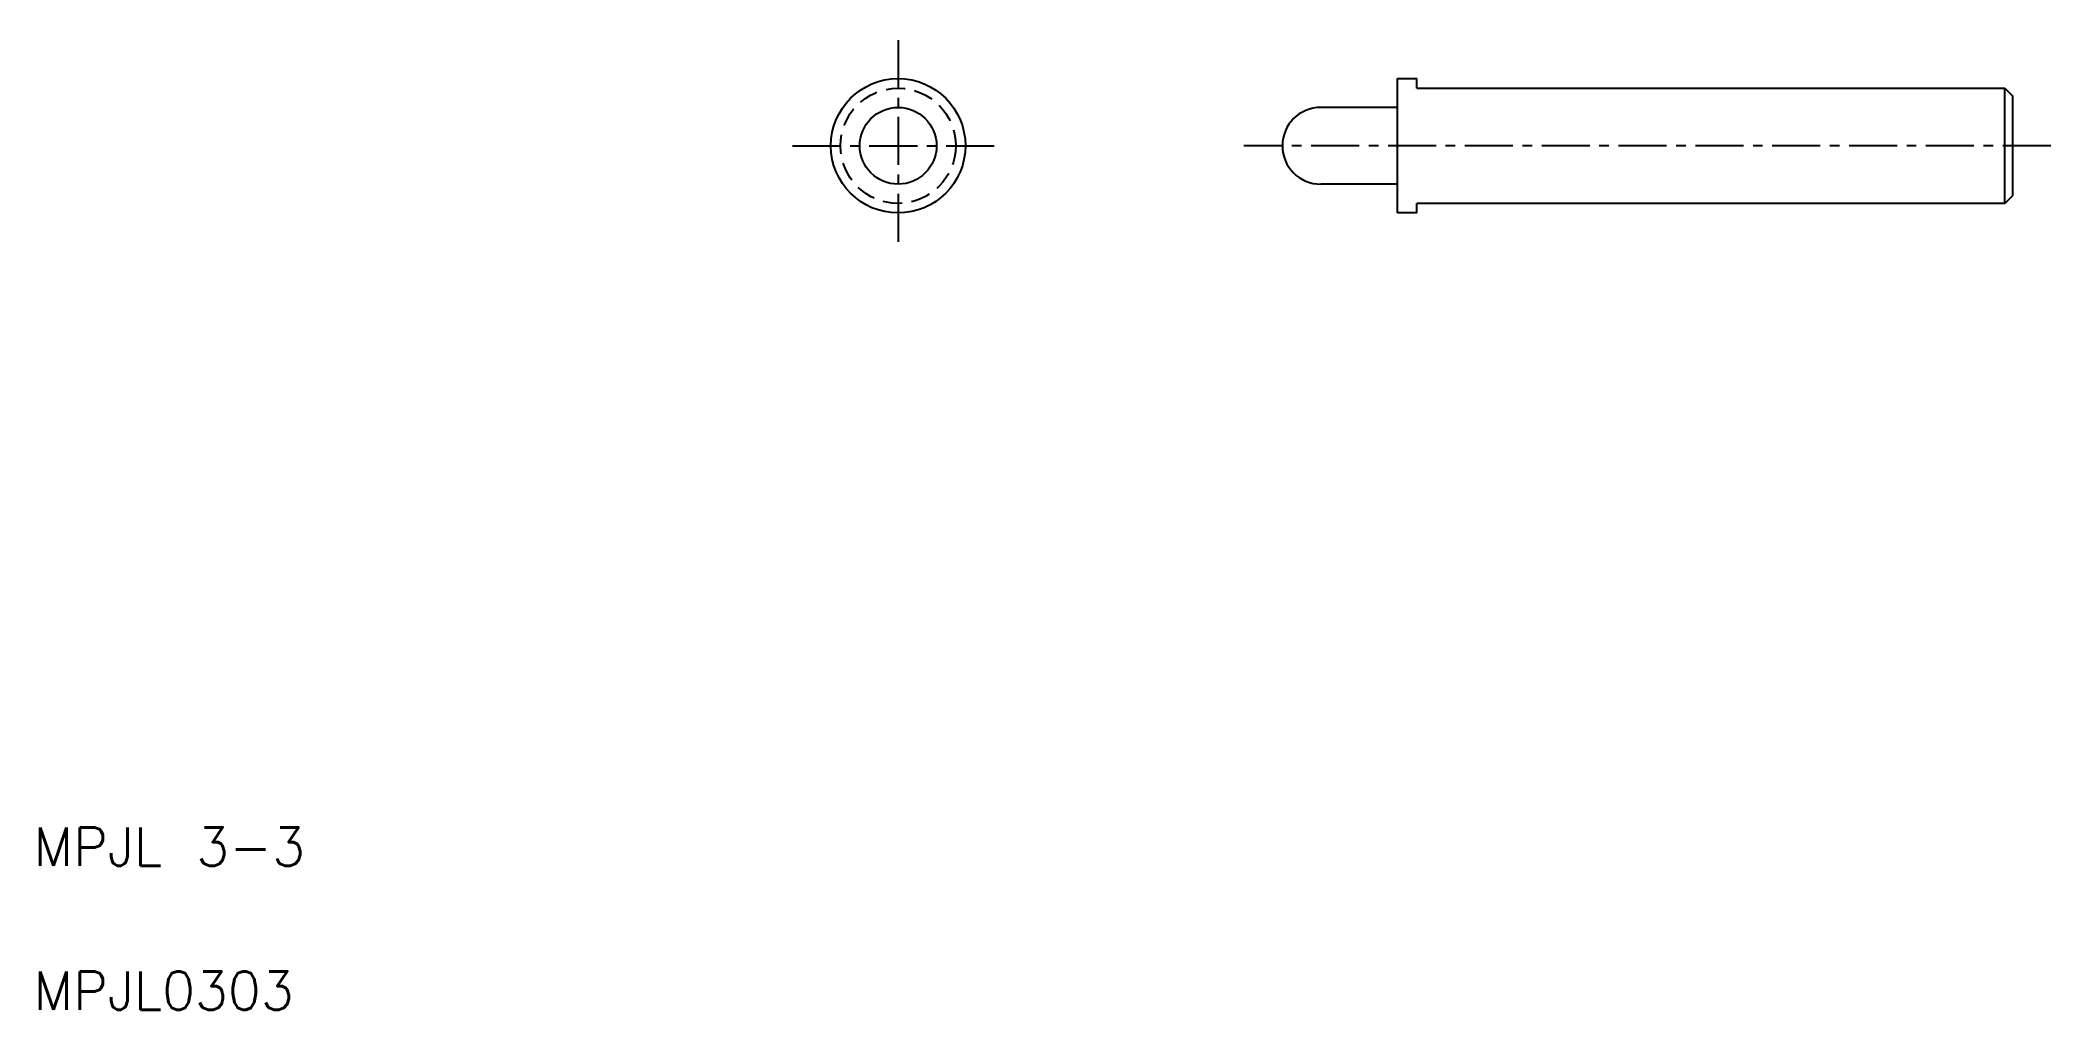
# Model space of a CAD drawing. Extents: x 2.7 to 55, y 2.5 to 27.7.
import ezdxf

# ---------------------------------------------------------------- set-up
doc = ezdxf.new("R2010")
doc.units = 0
doc.linetypes.add('CENTER', pattern=[2, 1.25, -0.25, 0.25, -0.25])
doc.linetypes.add('DASHED', pattern=[0.75, 0.5, -0.25])
doc.layers.get('0').update_dxf_attribs({"linetype": 'CONTINUOUS'})
doc.layers.add('CENTER', color=1, linetype='CENTER')
doc.styles.get("Standard").update_dxf_attribs({"font": 'txt.shx', "bigfont": 'bigfont.shx'})

msp = doc.modelspace()

# ---------------------------------------------------------------- linework, layer by layer
at = {"color": 7, "linetype": 'CONTINUOUS'}
for p, q in [((38, 23.25), (38, 26.75)), ((38, 26.75), (38.5, 26.75)), ((38.5, 26.5), (38.5, 26.75)), ((38.5, 26.5), (53.8, 26.5)), ((53.8, 23.5), (53.8, 26.5)), ((53.8, 26.5), (54, 26.3)), ((54, 26.3), (54, 23.7)), ((38, 26), (36, 26)), ((38, 24), (36, 24)), ((54, 23.7), (53.8, 23.5)), ((38.5, 23.25), (38, 23.25)), ((53.8, 23.5), (38.5, 23.5)), ((38.5, 23.25), (38.5, 23.5))]:
    msp.add_line(p, q, dxfattribs=at)
for radius in [1.75, 1]:
    msp.add_circle((25, 25), radius, dxfattribs=at)
at = {"color": 3, "linetype": 'DASHED'}
msp.add_circle((25, 25), 1.5, dxfattribs=at)
at = {"color": 7, "linetype": 'CONTINUOUS'}
msp.add_arc((36, 25), 1, 90, 270, dxfattribs=at)
at = {"layer": 'CENTER', "color": 1, "linetype": 'CENTER'}
for p, q in [((25, 27.75), (25, 22.25)), ((22.25, 25), (27.75, 25)), ((55, 25), (34, 25))]:
    msp.add_line(p, q, dxfattribs=at)

# ---------------------------------------------------------------- texts
at = {"color": 7, "linetype": 'CONTINUOUS'}
for s, p in [('MPJL 3-3', (2.5, 6.25)), ('MPJL0303', (2.5, 2.5))]:
    msp.add_text(s, height=1, dxfattribs=at).set_placement(p)

doc.saveas('drawing.dxf')
